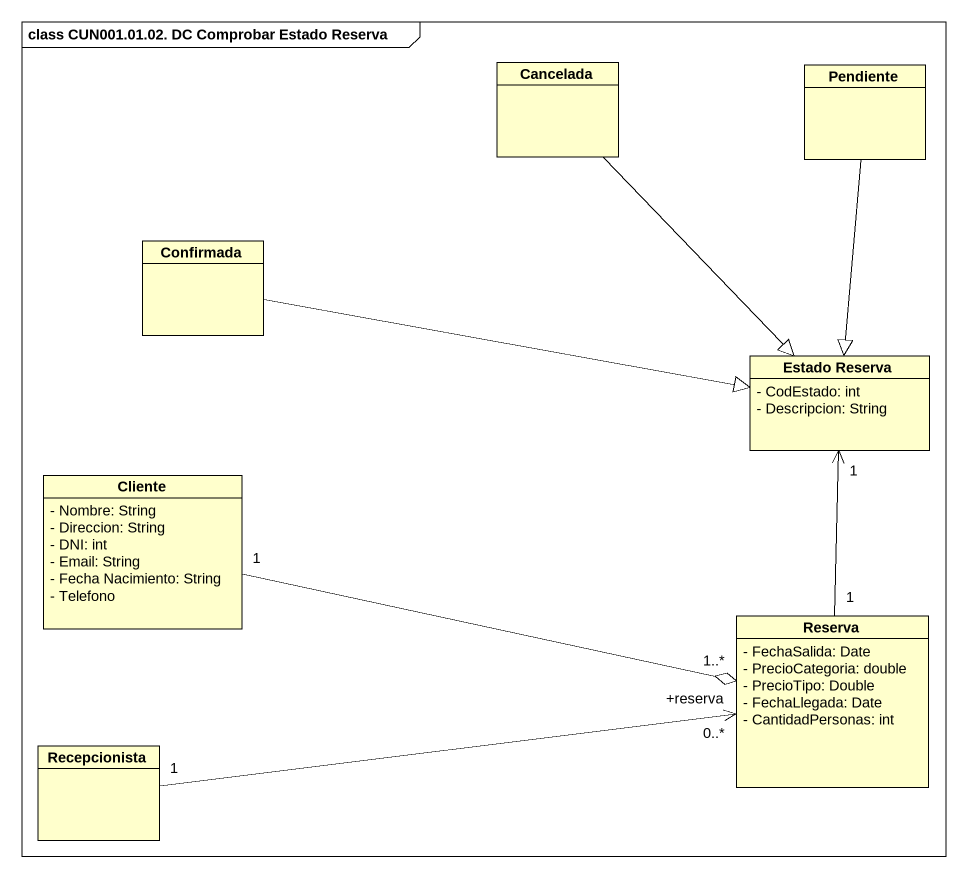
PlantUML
@startuml
mainframe class CUN001.01.02. DC Comprobar Estado Reserva
hide circle
hide empty members
skinparam classAttributeIconSize 0
class Cancelada
class Pendiente
class Confirmada
class "Estado Reserva" as Estado_Reserva {
  - CodEstado: int
  - Descripcion: String
}
class Cliente {
  - Nombre: String
  - Direccion: String
  - DNI: int
  - Email: String
  - Fecha Nacimiento: String
  - Telefono
}
class Reserva {
  - FechaSalida: Date
  - PrecioCategoria: double
  - PrecioTipo: Double
  - FechaLlegada: Date
  - CantidadPersonas: int
}
class Recepcionista
Cancelada --|> Estado_Reserva
Pendiente --|> Estado_Reserva
Confirmada -right-|> Estado_Reserva
Cliente "1" -right-o "+reserva\n1..*" Reserva
Reserva "1" -up-> "1" Estado_Reserva
Recepcionista "1" -right-> "0..*" Reserva
@enduml
